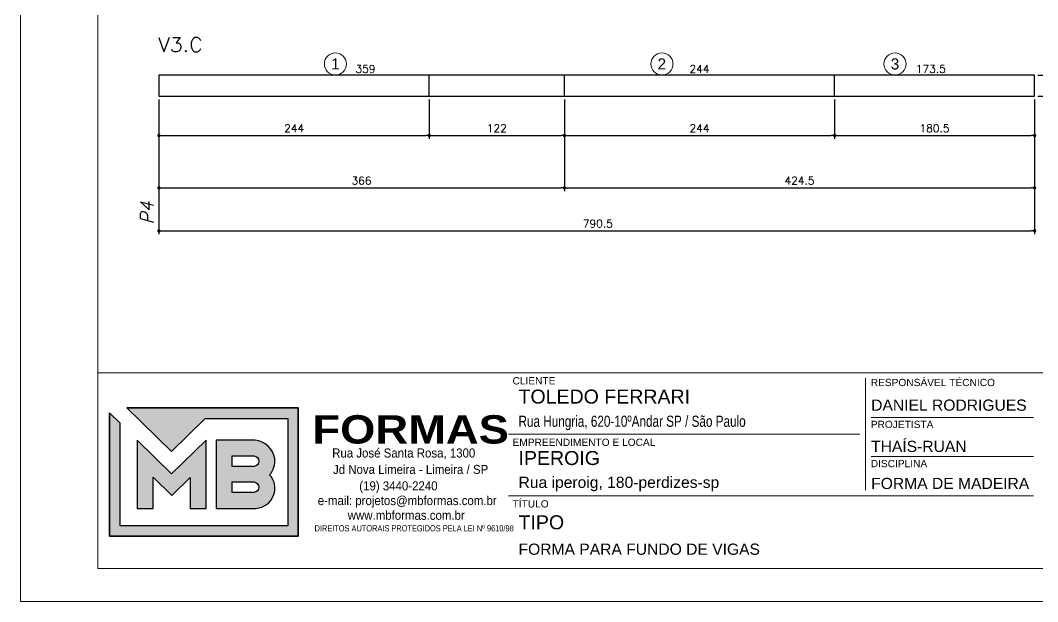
# Model space of a CAD drawing. Extents: x -20676 to 4767, y -817 to 13976.
# Drawn here: x -20676 to -19758, y 6382 to 6907 of the extents above; entities that cross this region are included whole.
import ezdxf
from ezdxf.enums import TextEntityAlignment as Align

# ---------------------------------------------------------------- set-up
doc = ezdxf.new("R2010")
doc.units = 0
doc.header["$PDMODE"] = 2
doc.header["$PDSIZE"] = 10
doc.layers.get('0').update_dxf_attribs({"lineweight": 13})
doc.layers.get('Defpoints').update_dxf_attribs({"lineweight": 13})
for name, color, linetype in [('Cota Sarrafo', 180, 'Continuous'), ('MB_LOGO', 254, 'Continuous'), ('Painéis', 200, 'Continuous'), ('TEXTO_GERAL', 7, 'Continuous')]:
    doc.layers.add(name, color=color, linetype=linetype)
for name, color, linetype, lineweight in [('cotas', 4, 'Continuous', 13), ('Romaneio', 1, 'Continuous', 13), ('texto de viga', 7, 'Continuous', 13)]:
    doc.layers.add(name, color=color, linetype=linetype, lineweight=lineweight)
doc.styles.add('ARIAL', font='arial.ttf', dxfattribs={"oblique": 15, "height": 25})
doc.styles.add('MB_C01', font='arial.ttf', dxfattribs={"height": 1.3})
doc.styles.add('MB_C02', font='arial.ttf', dxfattribs={"height": 2})
doc.styles.add('MB_C03', font='arial.ttf', dxfattribs={"height": 2.5})
doc.styles.add('MB_C04', font='arial.ttf', dxfattribs={"height": 6})
doc.styles.add('MB_LOGO', font='ariblk.ttf', dxfattribs={"height": 75})
doc.styles.add('MB_TEXT', font='ARIALN.TTF', dxfattribs={"height": 10})
doc.styles.add('REGUA-120', font='ROMANS.shx', dxfattribs={"height": 15})
doc.styles.add('ROMANS', font='romans.shx')
doc.dimstyles.new('PAINEL', dxfattribs={"dimtxt": 7, "dimasz": 3, "dimexe": 3, "dimexo": 3, "dimgap": 3, "dimtad": 1, "dimdec": 1, "dimzin": 12, "dimdsep": 46, "dimtxsty": 'ROMANS', "dimblk": 'DOT', "dimcen": 0, "dimclrd": 4, "dimclre": 4, "dimclrt": 240, "dimadec": 1, "dimazin": 3, "dimtfac": 1, "dimtdec": 1, "dimtmove": 0, "dimatfit": 3, "dimfxl": 0, "dimtolj": 1, "dimtzin": 12, "dimarcsym": 0})
doc.dimstyles.new('projeto2', dxfattribs={"dimtxt": 7, "dimasz": 5, "dimexe": 1.25, "dimexo": 2.5, "dimgap": 2, "dimtad": 1, "dimdec": 1, "dimdsep": 46, "dimtxsty": 'ROMANS', "dimblk": 'OBLIQUE', "dimcen": 10, "dimdle": 1, "dimse1": 1, "dimse2": 1, "dimsd1": 1, "dimsd2": 1, "dimclrd": 256, "dimclre": 256, "dimclrt": 3, "dimadec": 0, "dimazin": 0, "dimtfac": 1, "dimtdec": 1, "dimtmove": 0, "dimatfit": 3, "dimldrblk": 'OBLIQUE', "dimfxl": 0, "dimlwd": -1, "dimlwe": -1, "dimarcsym": 0})

# ---------------------------------------------------------------- blocks, each defined once
blk = doc.blocks.new('LOGO2')
at = {"layer": 'MB_LOGO', "linetype": 'Continuous'}
h = blk.add_hatch(color=256, dxfattribs=at)
h.dxf.hatch_style = 1
h.set_gradient(color1=(242, 132, 69), color2=(247, 180, 141), rotation=90, tint=1)
h.paths.add_polyline_path([(7.477, 9.642), (10.445, 12.568), (17.711, 12.568), (17.711, 3.118), (2.97, 3.118), (2.97, 12.138), (2.038, 13.057), (2.038, 2.186), (18.642, 2.186), (18.642, 13.5), (3.564, 13.5)])
h = blk.add_hatch(color=256, dxfattribs=at)
h.dxf.hatch_style = 1
h.set_gradient(color1=(242, 132, 69), color2=(247, 180, 141), rotation=90, tint=1)
h.paths.add_polyline_path([(10.523, 4.639), (10.523, 10.662), (7.495, 7.677), (4.467, 10.662), (4.467, 4.639), (5.865, 4.639), (5.865, 7.398), (7.51, 5.776), (9.126, 7.369), (9.126, 4.639)])
h = blk.add_hatch(color=256, dxfattribs=at)
h.dxf.hatch_style = 1
h.set_gradient(color1=(242, 132, 69), color2=(247, 180, 141), rotation=90, tint=1)
h.paths.add_polyline_path([(11.422, 10.662), (11.422, 4.639), (14.889, 4.639, 0.350532), (16.575, 6.184, 0.219217), (16.12, 7.6, 0.21502), (16.575, 9.029, 0.319901), (14.853, 10.662)])
h.paths.add_polyline_path([(14.749, 8.333), (12.819, 8.333), (12.819, 9.265), (14.63, 9.265, -1)], flags=16)
h.paths.add_polyline_path([(14.749, 6.037), (12.819, 6.037), (12.819, 6.969), (14.63, 6.969, -1)], flags=16)
blk.add_lwpolyline([(3.564, 13.5), (18.642, 13.5), (18.642, 2.186), (2.038, 2.186), (2.038, 13.057)], dxfattribs=at)
at = {"layer": 'MB_LOGO', "color": 31, "linetype": 'Continuous', "true_color": 0xf7b48d}
for points in [[(10.445, 12.568), (17.711, 12.568), (17.711, 3.118), (2.97, 3.118), (2.97, 12.138), (2.038, 13.057), (2.038, 2.186), (18.642, 2.186), (18.642, 13.5), (3.564, 13.5), (7.477, 9.642)], [(4.467, 10.662), (4.467, 4.639), (5.865, 4.639), (5.865, 7.398), (7.51, 5.776), (9.126, 7.369), (9.126, 4.639), (10.523, 4.639), (10.523, 10.662), (7.495, 7.677)]]:
    blk.add_lwpolyline(points, close=True, dxfattribs=at)
for points in [[(16.575, 9.029, 0.319901), (14.853, 10.662), (11.422, 10.662), (11.422, 4.639), (14.889, 4.639, 0.350532), (16.575, 6.184, 0.219217), (16.12, 7.6, 0.21502)], [(12.819, 9.265), (14.749, 9.265, -0.880235), (14.749, 8.333), (12.819, 8.333)], [(12.819, 6.969), (14.749, 6.969, -0.880235), (14.749, 6.037), (12.819, 6.037)]]:
    blk.add_lwpolyline(points, format="xyb", close=True, dxfattribs=at)
at = {"layer": 'MB_LOGO', "color": 0, "linetype": 'Continuous', "style": 'MB_LOGO'}
blk.add_text('FORMAS', height=2.4956, dxfattribs=at).set_placement((19.883, 10.351))
at = {"layer": 'MB_LOGO', "color": 0, "style": 'MB_TEXT', "width": 1.1}
for s, p in [('Rua José Santa Rosa, 1300', (21.62, 9.121)), ('Jd Nova Limeira - Limeira / SP', (21.695, 7.675)), ('(19) 3440-2240', (24.009, 6.229)), ('e-mail: projetos@mbformas.com.br', (20.354, 4.935)), ('www.mbformas.com.br', (22.993, 3.64))]:
    blk.add_text(s, height=0.79928, dxfattribs=at).set_placement(p)
at = {"layer": 'MB_LOGO', "color": 252, "style": 'MB_TEXT'}
blk.add_text('DIREITOS AUTORAIS PROTEGIDOS PELA LEI Nº 9610/98', height=0.54602, dxfattribs=at).set_placement((20.07, 2.617))
blk = doc.blocks.new('A$Ceb89ac90')
at = {"color": 1}
for p, q in [((1086.3, 356.72), (70, 356.72)), ((763.03, 351.67), (763.03, 250.65)), ((914.56, 316.32), (768.08, 316.32)), ((757.98, 301.16), (440.7, 301.16)), ((914.56, 280.96), (768.08, 280.96)), ((914.56, 245.6), (440.7, 245.6))]:
    blk.add_line(p, q, dxfattribs=at)
for points in [[(0, 1199.94), (0, 149.94), (1485.02, 149.94), (1485.02, 1199.94)], [(70, 1169.94), (70, 179.94), (1455.02, 179.94), (1455.02, 1169.94)]]:
    blk.add_lwpolyline(points, close=True, dxfattribs=at)
at = {"xscale": 10.25810868844649, "yscale": 10.25810868844649, "zscale": 10.25810868844649}
blk.add_blockref('LOGO2', (59.71, 186.54), dxfattribs=at)
at = {"color": 6, "style": 'MB_C01'}
for s, height, p in [('CLIENTE', 6.566, (444.33, 346.12)), ('RESPONSÁVEL TÉCNICO', 6.5663, (767.69, 344.6)), ('PROJETISTA', 6.566, (767.69, 306.72)), ('EMPREENDIMENTO E LOCAL', 6.5663, (444.33, 290.56)), ('DISCIPLINA', 6.566, (767.69, 271.36)), ('TÍTULO', 6.566, (444.33, 234.99))]:
    blk.add_text(s, height=height, dxfattribs=at).set_placement(p)
at = {"color": 5, "style": 'MB_C02'}
for s, p in [('DANIEL RODRIGUES', (768.08, 322.38)), ('FORMA DE MADEIRA', (768.08, 251.66))]:
    blk.add_text(s, height=10.102, dxfattribs=at).set_placement(p)
at = {"color": 5}
for tag, p, height, style in [('CLIENTE', (449.73, 328.83), 12.63, 'MB_C03'), ('REV_05', (1103.14, 338.08), 10.1, 'MB_C02'), ('DATA_REV_05', (1151.54, 337.91), 10.1, 'MB_C02'), ('INFO_REV_05', (1228.12, 337.91), 10.1, 'MB_C02'), ('FASE', (924.57, 320.46), 10.1, 'MB_C02'), ('REV_04', (1103.14, 312.82), 10.1, 'MB_C02'), ('DATA_REV_04', (1151.54, 312.66), 10.1, 'MB_C02'), ('INFO_REV_04', (1228.12, 312.66), 10.1, 'MB_C02'), ('PROJETISTA', (767.99, 285.11), 10.1, 'MB_C02'), ('DATA', (924.57, 285.11), 10.1, 'MB_C02'), ('REV_03', (1103.14, 287.57), 10.1, 'MB_C02'), ('DATA_REV_03', (1151.54, 287.4), 10.1, 'MB_C02'), ('INFO_REV_03', (1228.12, 287.4), 10.1, 'MB_C02'), ('OBRA', (449.73, 273.34), 12.63, 'MB_C03'), ('REV_02', (1103.14, 262.31), 10.1, 'MB_C02'), ('DATA_REV_02', (1151.54, 262.15), 10.1, 'MB_C02'), ('INFO_REV_02', (1228.12, 262.15), 10.1, 'MB_C02'), ('ESC', (924.57, 251.76), 10.1, 'MB_C02'), ('COR', (1010.47, 251.76), 10.1, 'MB_C02'), ('REV_01', (1103.14, 237.06), 10.1, 'MB_C02'), ('DATA_REV_01', (1151.54, 236.89), 10.1, 'MB_C02'), ('INFO_REV_01', (1228.12, 236.89), 10.1, 'MB_C02'), ('PAVIMENTO', (449.73, 215.3), 12.63, 'MB_C03'), ('FL', (1018.09, 194.68), 30.31, 'MB_C04'), ('REV_00', (1103.14, 211.8), 10.1, 'MB_C02'), ('DATA_REV_00', (1151.54, 211.64), 10.1, 'MB_C02'), ('EMISSÃO_INICIAL', (1228.12, 211.64), 10.1, 'MB_C02'), ('REV', (944.1, 205.03), 12.63, 'MB_C03')]:
    blk.add_attdef(tag, p, '', height=height, dxfattribs=dict(at, style=style))
at = {"color": 6, "style": 'MB_C02'}
for tag, p in [('ENDEREÇO_CLIENTE', (449.73, 307.83)), ('ENDEREÇO_OBRA', (449.73, 252.69)), ('TIPO_DE_PROJETO', (449.73, 192.28))]:
    blk.add_attdef(tag, p, '', height=10.1, dxfattribs=at)
blk = doc.blocks.new('_Dot')
at = {"color": 0, "linetype": 'ByBlock', "lineweight": -2}
blk.add_line((-0.5, 0), (-1, 0), dxfattribs=at)
at = {"color": 0, "linetype": 'ByBlock', "const_width": 0.5}
blk.add_lwpolyline([(-0.25, 0, 1), (0.25, 0, 1)], format="xyb", close=True, dxfattribs=at)
blk = doc.blocks.new('*D1338')
at = {"layer": 'cotas', "color": 4, "lineweight": -2, "transparency": 16777216}
for p, q in [((-20551.3, 6835.89), (-20551.3, 6714.2)), ((-19760.8, 6835.89), (-19760.8, 6714.2)), ((-20548.3, 6717.2), (-19763.8, 6717.2))]:
    blk.add_line(p, q, dxfattribs=at)
at = {"layer": 'Defpoints', "color": 0, "transparency": 16777216}
for p in [(-20551.3, 6838.89), (-19760.8, 6838.89), (-19760.8, 6717.2)]:
    blk.add_point(p, dxfattribs=at)
at = {"layer": 'cotas', "color": 4, "lineweight": -2, "transparency": 16777216, "xscale": 3, "yscale": 3, "zscale": 3, "rotation": 180}
blk.add_blockref('_Dot', (-20551.3, 6717.2), dxfattribs=at)
at = {"layer": 'cotas', "color": 4, "lineweight": -2, "transparency": 16777216, "xscale": 3, "yscale": 3, "zscale": 3}
blk.add_blockref('_Dot', (-19760.8, 6717.2), dxfattribs=at)
at = {"layer": 'cotas', "color": 240, "transparency": 16777216, "insert": (-20155.07, 6723.7), "char_height": 7, "attachment_point": 5, "style": 'ROMANS'}
blk.add_mtext('\\A1;790.5', dxfattribs=at)
blk = doc.blocks.new('*D1339')
at = {"layer": 'cotas', "color": 4, "lineweight": -2, "transparency": 16777216}
for p, q in [((-19757.8, 6857.89), (-19733.37, 6857.89)), ((-19736.37, 6854.89), (-19736.37, 6841.89)), ((-19757.8, 6838.89), (-19733.37, 6838.89))]:
    blk.add_line(p, q, dxfattribs=at)
at = {"layer": 'Defpoints', "color": 0, "transparency": 16777216}
for p in [(-19760.8, 6857.89), (-19760.8, 6838.89), (-19736.37, 6838.89)]:
    blk.add_point(p, dxfattribs=at)
at = {"layer": 'cotas', "color": 4, "lineweight": -2, "transparency": 16777216, "xscale": 3, "yscale": 3, "zscale": 3}
for p, rotation in [((-19736.37, 6857.89), 90), ((-19736.37, 6838.89), 270)]:
    blk.add_blockref('_Dot', p, dxfattribs=dict(at, rotation=rotation))
at = {"layer": 'cotas', "color": 240, "transparency": 16777216, "insert": (-19742.87, 6848.39), "char_height": 7, "attachment_point": 5, "rotation": 90, "style": 'ROMANS'}
blk.add_mtext('\\A1;19', dxfattribs=at)
blk = doc.blocks.new('*D1342')
at = {"layer": 'cotas', "color": 4, "lineweight": -2, "transparency": 16777216}
for p, q in [((-20551.3, 6835.89), (-20551.3, 6800.27)), ((-20307.3, 6835.89), (-20307.3, 6800.27)), ((-20548.3, 6803.27), (-20310.3, 6803.27))]:
    blk.add_line(p, q, dxfattribs=at)
at = {"layer": 'Defpoints', "color": 0, "transparency": 16777216}
for p in [(-20551.3, 6838.89), (-20307.3, 6838.89), (-20307.3, 6803.27)]:
    blk.add_point(p, dxfattribs=at)
at = {"layer": 'cotas', "color": 4, "lineweight": -2, "transparency": 16777216, "xscale": 3, "yscale": 3, "zscale": 3, "rotation": 180}
blk.add_blockref('_Dot', (-20551.3, 6803.27), dxfattribs=at)
at = {"layer": 'cotas', "color": 4, "lineweight": -2, "transparency": 16777216, "xscale": 3, "yscale": 3, "zscale": 3}
blk.add_blockref('_Dot', (-20307.3, 6803.27), dxfattribs=at)
at = {"layer": 'cotas', "color": 240, "transparency": 16777216, "insert": (-20429.3, 6809.77), "char_height": 7, "attachment_point": 5, "style": 'ROMANS'}
blk.add_mtext('\\A1;244', dxfattribs=at)
blk = doc.blocks.new('*D1343')
at = {"layer": 'cotas', "color": 4, "lineweight": -2, "transparency": 16777216}
for p, q in [((-20307.3, 6835.89), (-20307.3, 6800.27)), ((-20185.3, 6835.89), (-20185.3, 6800.27)), ((-20304.3, 6803.27), (-20188.3, 6803.27))]:
    blk.add_line(p, q, dxfattribs=at)
at = {"layer": 'Defpoints', "color": 0, "transparency": 16777216}
for p in [(-20307.3, 6838.89), (-20185.3, 6838.89), (-20185.3, 6803.27)]:
    blk.add_point(p, dxfattribs=at)
at = {"layer": 'cotas', "color": 4, "lineweight": -2, "transparency": 16777216, "xscale": 3, "yscale": 3, "zscale": 3, "rotation": 180}
blk.add_blockref('_Dot', (-20307.3, 6803.27), dxfattribs=at)
at = {"layer": 'cotas', "color": 4, "lineweight": -2, "transparency": 16777216, "xscale": 3, "yscale": 3, "zscale": 3}
blk.add_blockref('_Dot', (-20185.3, 6803.27), dxfattribs=at)
at = {"layer": 'cotas', "color": 240, "transparency": 16777216, "insert": (-20246.3, 6809.77), "char_height": 7, "attachment_point": 5, "style": 'ROMANS'}
blk.add_mtext('\\A1;122', dxfattribs=at)
blk = doc.blocks.new('*D1344')
at = {"layer": 'cotas', "color": 4, "lineweight": -2, "transparency": 16777216}
for p, q in [((-20185.3, 6835.89), (-20185.3, 6800.27)), ((-19941.3, 6835.89), (-19941.3, 6800.27)), ((-20182.3, 6803.27), (-19944.3, 6803.27))]:
    blk.add_line(p, q, dxfattribs=at)
at = {"layer": 'Defpoints', "color": 0, "transparency": 16777216}
for p in [(-20185.3, 6838.89), (-19941.3, 6838.89), (-19941.3, 6803.27)]:
    blk.add_point(p, dxfattribs=at)
at = {"layer": 'cotas', "color": 4, "lineweight": -2, "transparency": 16777216, "xscale": 3, "yscale": 3, "zscale": 3, "rotation": 180}
blk.add_blockref('_Dot', (-20185.3, 6803.27), dxfattribs=at)
at = {"layer": 'cotas', "color": 4, "lineweight": -2, "transparency": 16777216, "xscale": 3, "yscale": 3, "zscale": 3}
blk.add_blockref('_Dot', (-19941.3, 6803.27), dxfattribs=at)
at = {"layer": 'cotas', "color": 240, "transparency": 16777216, "insert": (-20063.3, 6809.77), "char_height": 7, "attachment_point": 5, "style": 'ROMANS'}
blk.add_mtext('\\A1;244', dxfattribs=at)
blk = doc.blocks.new('*D1345')
at = {"layer": 'cotas', "color": 4, "lineweight": -2, "transparency": 16777216}
for p, q in [((-19941.3, 6835.89), (-19941.3, 6800.27)), ((-19760.8, 6835.89), (-19760.8, 6800.27)), ((-19938.3, 6803.27), (-19763.8, 6803.27))]:
    blk.add_line(p, q, dxfattribs=at)
at = {"layer": 'Defpoints', "color": 0, "transparency": 16777216}
for p in [(-19941.3, 6838.89), (-19760.8, 6838.89), (-19760.8, 6803.27)]:
    blk.add_point(p, dxfattribs=at)
at = {"layer": 'cotas', "color": 4, "lineweight": -2, "transparency": 16777216, "xscale": 3, "yscale": 3, "zscale": 3, "rotation": 180}
blk.add_blockref('_Dot', (-19941.3, 6803.27), dxfattribs=at)
at = {"layer": 'cotas', "color": 4, "lineweight": -2, "transparency": 16777216, "xscale": 3, "yscale": 3, "zscale": 3}
blk.add_blockref('_Dot', (-19760.8, 6803.27), dxfattribs=at)
at = {"layer": 'cotas', "color": 240, "transparency": 16777216, "insert": (-19851.05, 6809.77), "char_height": 7, "attachment_point": 5, "style": 'ROMANS'}
blk.add_mtext('\\A1;180.5', dxfattribs=at)
blk = doc.blocks.new('*D1346')
at = {"layer": 'cotas', "color": 4, "lineweight": -2, "transparency": 16777216}
for p, q in [((-20551.3, 6835.89), (-20551.3, 6753.03)), ((-20185.3, 6835.89), (-20185.3, 6753.03)), ((-20548.3, 6756.03), (-20188.3, 6756.03))]:
    blk.add_line(p, q, dxfattribs=at)
at = {"layer": 'Defpoints', "color": 0, "transparency": 16777216}
for p in [(-20551.3, 6838.89), (-20185.3, 6838.89), (-20185.3, 6756.03)]:
    blk.add_point(p, dxfattribs=at)
at = {"layer": 'cotas', "color": 4, "lineweight": -2, "transparency": 16777216, "xscale": 3, "yscale": 3, "zscale": 3, "rotation": 180}
blk.add_blockref('_Dot', (-20551.3, 6756.03), dxfattribs=at)
at = {"layer": 'cotas', "color": 4, "lineweight": -2, "transparency": 16777216, "xscale": 3, "yscale": 3, "zscale": 3}
blk.add_blockref('_Dot', (-20185.3, 6756.03), dxfattribs=at)
at = {"layer": 'cotas', "color": 240, "transparency": 16777216, "insert": (-20368.3, 6762.53), "char_height": 7, "attachment_point": 5, "style": 'ROMANS'}
blk.add_mtext('\\A1;366', dxfattribs=at)
blk = doc.blocks.new('*D1347')
at = {"layer": 'cotas', "color": 4, "lineweight": -2, "transparency": 16777216}
for p, q in [((-20185.3, 6835.89), (-20185.3, 6753.03)), ((-19760.8, 6835.89), (-19760.8, 6753.03)), ((-20182.3, 6756.03), (-19763.8, 6756.03))]:
    blk.add_line(p, q, dxfattribs=at)
at = {"layer": 'Defpoints', "color": 0, "transparency": 16777216}
for p in [(-20185.3, 6838.89), (-19760.8, 6838.89), (-19760.8, 6756.03)]:
    blk.add_point(p, dxfattribs=at)
at = {"layer": 'cotas', "color": 4, "lineweight": -2, "transparency": 16777216, "xscale": 3, "yscale": 3, "zscale": 3, "rotation": 180}
blk.add_blockref('_Dot', (-20185.3, 6756.03), dxfattribs=at)
at = {"layer": 'cotas', "color": 4, "lineweight": -2, "transparency": 16777216, "xscale": 3, "yscale": 3, "zscale": 3}
blk.add_blockref('_Dot', (-19760.8, 6756.03), dxfattribs=at)
at = {"layer": 'cotas', "color": 240, "transparency": 16777216, "insert": (-19973.05, 6762.53), "char_height": 7, "attachment_point": 5, "style": 'ROMANS'}
blk.add_mtext('\\A1;424.5', dxfattribs=at)
blk = doc.blocks.new('*D1348')
at = {"layer": 'Defpoints', "color": 0, "transparency": 16777216}
for p in [(-20544.3, 6857.89), (-20185.3, 6857.89), (-20185.3, 6857.89)]:
    blk.add_point(p, dxfattribs=at)
at = {"layer": 'Cota Sarrafo', "color": 3, "transparency": 16777216, "insert": (-20364.8, 6863.39), "char_height": 7, "attachment_point": 5, "style": 'ROMANS'}
blk.add_mtext('359', dxfattribs=at)
blk = doc.blocks.new('_OBLIQUE')
at = {"color": 0, "linetype": 'ByBlock', "lineweight": -2}
for p, q in [((0, 0), (-1, 0)), ((-0.5, -0.5), (0.5, 0.5))]:
    blk.add_line(p, q, dxfattribs=at)
blk = doc.blocks.new('*D1349')
at = {"layer": 'Defpoints', "color": 0, "transparency": 16777216}
for p in [(-20185.3, 6857.89), (-19941.3, 6857.89), (-19941.3, 6857.89)]:
    blk.add_point(p, dxfattribs=at)
at = {"layer": 'Cota Sarrafo', "color": 3, "transparency": 16777216, "insert": (-20063.3, 6863.39), "char_height": 7, "attachment_point": 5, "style": 'ROMANS'}
blk.add_mtext('244', dxfattribs=at)
blk = doc.blocks.new('*D1350')
at = {"layer": 'Defpoints', "color": 0, "transparency": 16777216}
for p in [(-19941.3, 6857.89), (-19767.8, 6857.89), (-19767.8, 6857.89)]:
    blk.add_point(p, dxfattribs=at)
at = {"layer": 'Cota Sarrafo', "color": 3, "transparency": 16777216, "insert": (-19854.55, 6863.39), "char_height": 7, "attachment_point": 5, "style": 'ROMANS'}
blk.add_mtext('173.5', dxfattribs=at)

msp = doc.modelspace()

# ---------------------------------------------------------------- linework, layer by layer
at = {"layer": 'Painéis', "color": 6}
for p, q in [((-20307.3, 6838.89), (-20307.3, 6857.89)), ((-20185.3, 6838.89), (-20185.3, 6857.89)), ((-19941.3, 6838.89), (-19941.3, 6857.89))]:
    msp.add_line(p, q, dxfattribs=at)
msp.add_lwpolyline([(-19760.8, 6857.89), (-20551.3, 6857.89), (-20551.3, 6838.89), (-19760.8, 6838.89)], close=True, dxfattribs=at)
at = {"layer": 'Romaneio'}
for centre in [(-20391.97, 6867.89), (-20097.27, 6867.89), (-19886.82, 6867.89)]:
    msp.add_circle(centre, 10, dxfattribs=at)

# ---------------------------------------------------------------- block references
ref = msp.add_blockref('A$Ceb89ac90', (-20676.4, 6232.32))
ref.add_attrib('PROJETISTA', 'THAÍS-RUAN', (-19908.41, 6517.43), dxfattribs={"color": 5, "height": 10.102, "style": 'MB_C02'})
ref.add_attrib('TIPO_DE_PROJETO', 'FORMA PARA FUNDO DE VIGAS', (-20226.67, 6424.6), dxfattribs={"color": 6, "height": 10.102, "style": 'MB_C02'})
ref.add_attrib('PAVIMENTO', 'TIPO', (-20226.67, 6447.62), dxfattribs={"color": 5, "height": 12.628, "style": 'MB_C03'})
ref.add_attrib('ENDEREÇO_OBRA', 'Rua iperoig, 180-perdizes-sp', (-20226.67, 6485.01), dxfattribs={"color": 6, "height": 10.102, "style": 'MB_C02'})
ref.add_attrib('OBRA', 'IPEROIG', (-20226.67, 6505.66), dxfattribs={"color": 5, "height": 12.628, "style": 'MB_C03'})
ref.add_attrib('ENDEREÇO_CLIENTE', 'Rua Hungria, 620-10ºAndar SP / São Paulo', (-20226.67, 6540.15), dxfattribs={"color": 6, "height": 10.102, "style": 'MB_C02', "width": 0.75})
ref.add_attrib('CLIENTE', 'TOLEDO FERRARI', (-20226.67, 6561.16), dxfattribs={"color": 5, "height": 12.6276, "style": 'MB_C03'})

# ---------------------------------------------------------------- texts
at = {"layer": 'Romaneio', "color": 7, "style": 'ARIAL'}
for s, p in [('1', (-20391.97, 6867.89)), ('2', (-20097.27, 6867.89)), ('3', (-19886.82, 6867.89))]:
    msp.add_text(s, height=10, dxfattribs=at).set_placement(p, align=Align.MIDDLE_CENTER)
at = {"layer": 'texto de viga', "color": 215, "style": 'REGUA-120', "oblique": 15}
msp.add_text('P4', height=11.752, rotation=90, dxfattribs=at).set_placement((-20556.05, 6723.07))
at = {"layer": 'TEXTO_GERAL', "style": 'REGUA-120', "width": 1.05}
msp.add_text('V3.C', height=13, dxfattribs=at).set_placement((-20552.08, 6878.88))

# ---------------------------------------------------------------- dimensions: what is measured, and where the dimension line sits
at = {"layer": 'Cota Sarrafo'}
for base, p1, p2, picture, middle in [((-20185.3, 6857.89), (-20544.3, 6857.89), (-20185.3, 6857.89), '*D1348', (-20364.8, 6863.39)), ((-19941.3, 6857.89), (-20185.3, 6857.89), (-19941.3, 6857.89), '*D1349', (-20063.3, 6863.39)), ((-19767.8, 6857.89), (-19941.3, 6857.89), (-19767.8, 6857.89), '*D1350', (-19854.55, 6863.39))]:
    dim = msp.add_linear_dim(base=base, p1=p1, p2=p2, dimstyle='projeto2', dxfattribs=at)
    dim.commit()
    dim.dimension.update_dxf_attribs({"geometry": picture, "text_midpoint": middle})
at = {"layer": 'cotas', "color": 6}
dim = msp.add_linear_dim(base=(-19736.37, 6838.89), p1=(-19760.8, 6857.89), p2=(-19760.8, 6838.89), angle=90, dimstyle='PAINEL', override={"dimarcsym": 2}, dxfattribs=at)
dim.commit()
dim.dimension.update_dxf_attribs({"geometry": '*D1339', "text_midpoint": (-19742.87, 6848.39)})
dim = msp.add_linear_dim(base=(-19760.8, 6717.2), p1=(-20551.3, 6838.89), p2=(-19760.8, 6838.89), dimstyle='PAINEL', override={"dimarcsym": 2}, dxfattribs=at)
dim.commit()
dim.dimension.update_dxf_attribs({"geometry": '*D1338', "text_midpoint": (-20155.07, 6717.2), "dimtype": 160})
for base, p1, p2, picture, middle in [((-20307.3, 6803.27), (-20551.3, 6838.89), (-20307.3, 6838.89), '*D1342', (-20429.3, 6809.77)), ((-20185.3, 6756.03), (-20551.3, 6838.89), (-20185.3, 6838.89), '*D1346', (-20368.3, 6762.53)), ((-20185.3, 6803.27), (-20307.3, 6838.89), (-20185.3, 6838.89), '*D1343', (-20246.3, 6809.77)), ((-19941.3, 6803.27), (-20185.3, 6838.89), (-19941.3, 6838.89), '*D1344', (-20063.3, 6809.77)), ((-19760.8, 6756.03), (-20185.3, 6838.89), (-19760.8, 6838.89), '*D1347', (-19973.05, 6762.53)), ((-19760.8, 6803.27), (-19941.3, 6838.89), (-19760.8, 6838.89), '*D1345', (-19851.05, 6809.77))]:
    dim = msp.add_linear_dim(base=base, p1=p1, p2=p2, dimstyle='PAINEL', override={"dimarcsym": 2}, dxfattribs=at)
    dim.commit()
    dim.dimension.update_dxf_attribs({"geometry": picture, "text_midpoint": middle})

doc.saveas('drawing.dxf')
